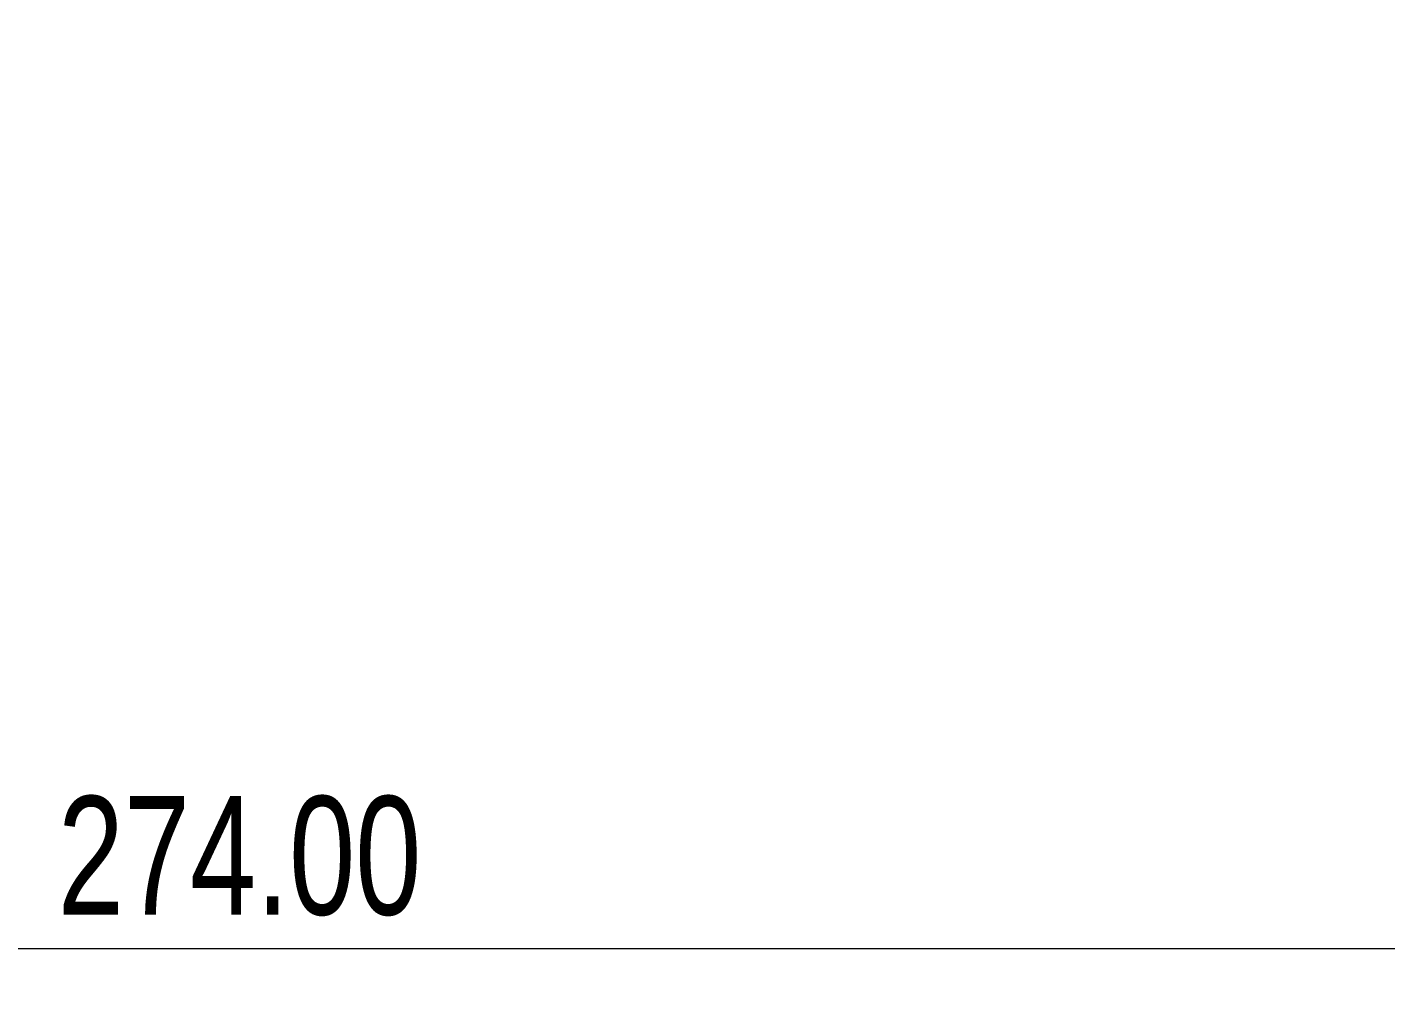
# Model space of a CAD drawing. Header units: millimetres. Extents: x 53 to 380, y 29 to 265.
# Drawn here: x 109.03 to 149.16, y 184.54 to 212.75 of the extents above; entities that cross this region are included whole.
import ezdxf

# ---------------------------------------------------------------- set-up
doc = ezdxf.new("R2010")
doc.units = ezdxf.units.MM
doc.styles.add('SLDTEXTSTYLE0', font='TXT', dxfattribs={"width": 0.75})
doc.dimstyles.new('SLDDIMSTYLE0', dxfattribs={"dimtxt": 3.5, "dimasz": 3.302, "dimexe": 0, "dimexo": 0.0625, "dimgap": 0.875, "dimtad": 1, "dimlfac": 2, "dimrnd": 1e-09, "dimzin": 4, "dimdsep": 46, "dimtxsty": 'SLDTEXTSTYLE0', "dimsah": 1, "dimcen": 0.09, "dimadec": 0, "dimazin": 1, "dimtfac": 1, "dimtofl": 0, "dimtmove": 0, "dimatfit": 3, "dimfxl": 1, "dimfrac": 2, "dimtolj": 1, "dimtzin": 12, "dimarcsym": 0})

# ---------------------------------------------------------------- blocks, each defined once
blk = doc.blocks.new('_D')
at = {"color": 7, "linetype": 'Continuous', "lineweight": 0, "transparency": 16777216}
for p, q in [((190.484, 226.312), (190.484, 184.535)), ((53.484, 210.562), (53.484, 184.535)), ((190.484, 185.535), (53.484, 185.535))]:
    blk.add_line(p, q, dxfattribs=at)
at = {"color": 7, "linetype": 'Continuous', "lineweight": 18, "transparency": 16777216}
for points in [[(53.484, 185.535), (56.786, 185.027), (56.786, 186.043)], [(190.484, 185.535), (187.182, 186.043), (187.182, 185.027)]]:
    blk.add_solid(points, dxfattribs=at)
at = {"color": 7, "linetype": 'Continuous', "lineweight": 18, "transparency": 16777216, "insert": (109.937, 190.047), "char_height": 3.5, "attachment_point": 1, "style": 'SLDTEXTSTYLE0'}
blk.add_mtext('274.00', dxfattribs=at)

msp = doc.modelspace()

# ---------------------------------------------------------------- dimensions: what is measured, and where the dimension line sits
at = {"color": 7, "linetype": 'Continuous', "lineweight": 18}
dim = msp.add_linear_dim(base=(53.4835, 185.5355), p1=(190.4835, 227.3116), p2=(53.4835, 211.5616), dimstyle='SLDDIMSTYLE0', dxfattribs=at)
dim.commit()
dim.dimension.update_dxf_attribs({"geometry": '_D', "text_midpoint": (117.0483, 185.5355), "dimtype": 160})

doc.saveas('drawing.dxf')
